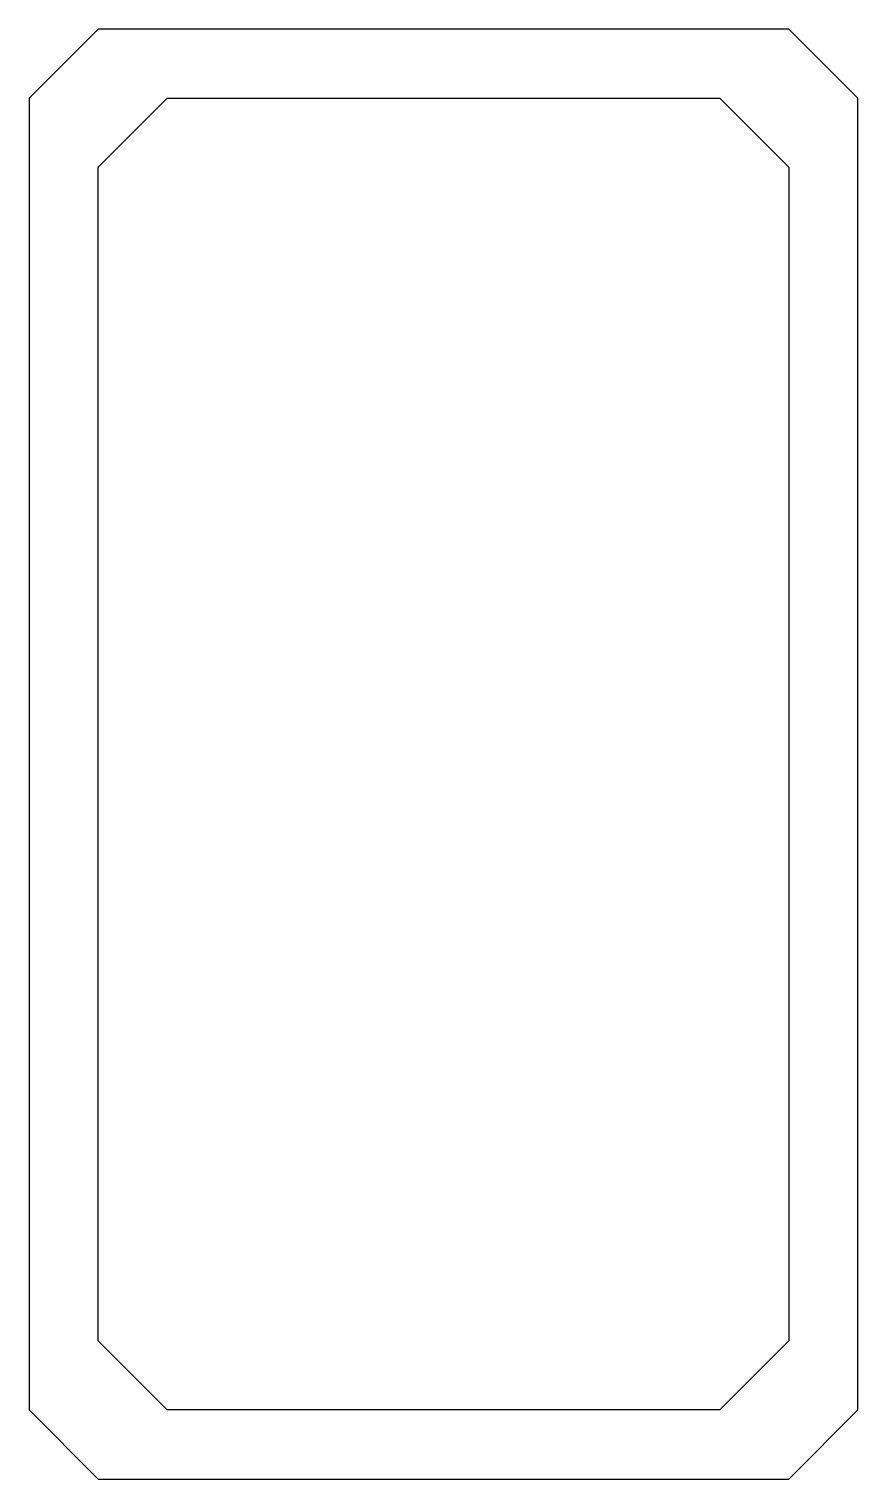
# Model space of a CAD drawing. Header units: millimetres. Extents: x 140 to 200, y 21 to 126.
import ezdxf

# ---------------------------------------------------------------- set-up
doc = ezdxf.new("R2010")
doc.units = ezdxf.units.MM
doc.layers.get('0').update_dxf_attribs({"linetype": 'CONTINUOUS'})

msp = doc.modelspace()

# ---------------------------------------------------------------- linework, layer by layer
for points in [[(195, 21), (200, 26), (200, 121), (195, 126), (145, 126), (140, 121), (140, 26), (145, 21)], [(145, 116), (150, 121), (190, 121), (195, 116), (195, 31), (190, 26), (150, 26), (145, 31)]]:
    msp.add_lwpolyline(points, close=True)

doc.saveas('drawing.dxf')
